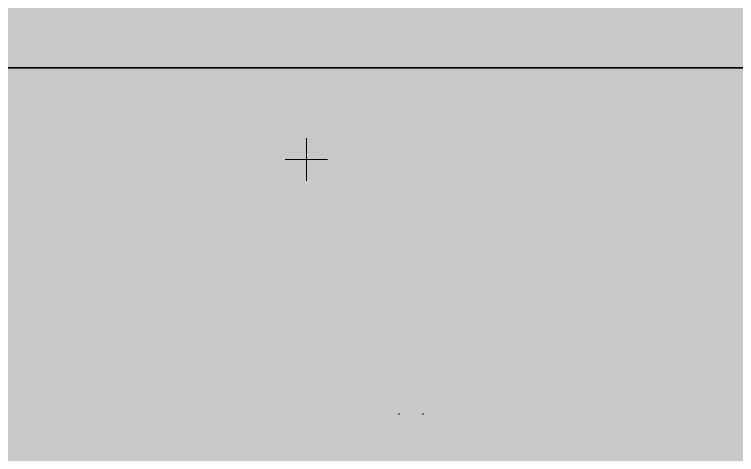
# Model space of a CAD drawing. Header units: metres. Extents: x -3 to 137, y -7 to 15.
# Drawn here: x 72.899 to 75.113, y -1.386 to -0.036 of the extents above; entities that cross this region are included whole.
import ezdxf

# ---------------------------------------------------------------- set-up
doc = ezdxf.new("R2010")
doc.units = ezdxf.units.M
for name, color, linetype, lineweight in [('A-FLOR', 7, 'Continuous', 9), ('A-FLOR-PATT', 7, 'Continuous', 35), ('A-WALL-PATT', 7, 'Continuous', 9), ('P-PIPE', 7, 'Continuous', 9), ('P-PIPE-CNTR', 7, 'Continuous', 9)]:
    doc.layers.add(name, color=color, linetype=linetype, lineweight=lineweight)

msp = doc.modelspace()

# ---------------------------------------------------------------- hatches: boundary and pattern name
at = {"layer": 'A-FLOR-PATT', "lineweight": 9, "true_color": 0x9a9a9a}
msp.add_hatch(color=253, dxfattribs=at).paths.add_polyline_path([(94.2131, -0.2), (94.2131, 0), (70.1694, 0), (70.1694, -0.2), (94.133, -0.2)])
at = {"layer": 'A-WALL-PATT', "true_color": 0x9a9a9a}
msp.add_hatch(color=253, dxfattribs=at).paths.add_polyline_path([(70.3894, -3.4853), (93.9931, -3.4853), (93.9931, 0), (70.3894, 0), (70.3894, -2.9799)])

# ---------------------------------------------------------------- linework, layer by layer
at = {"layer": 'A-FLOR', "lineweight": 35}
msp.add_line((70.3894, -0.2), (93.9931, -0.2), dxfattribs=at)
at = {"layer": 'P-PIPE'}
for p, q in [((74.0789, -1.26), (74.0789, -1.2639)), ((74.1519, -1.2639), (74.1519, -1.26))]:
    msp.add_line(p, q, dxfattribs=at)
at = {"layer": 'P-PIPE-CNTR'}
for p, q in [((73.7938, -0.5456), (73.7938, -0.4156)), ((73.7288, -0.4806), (73.8588, -0.4806))]:
    msp.add_line(p, q, dxfattribs=at)

doc.saveas('drawing.dxf')
